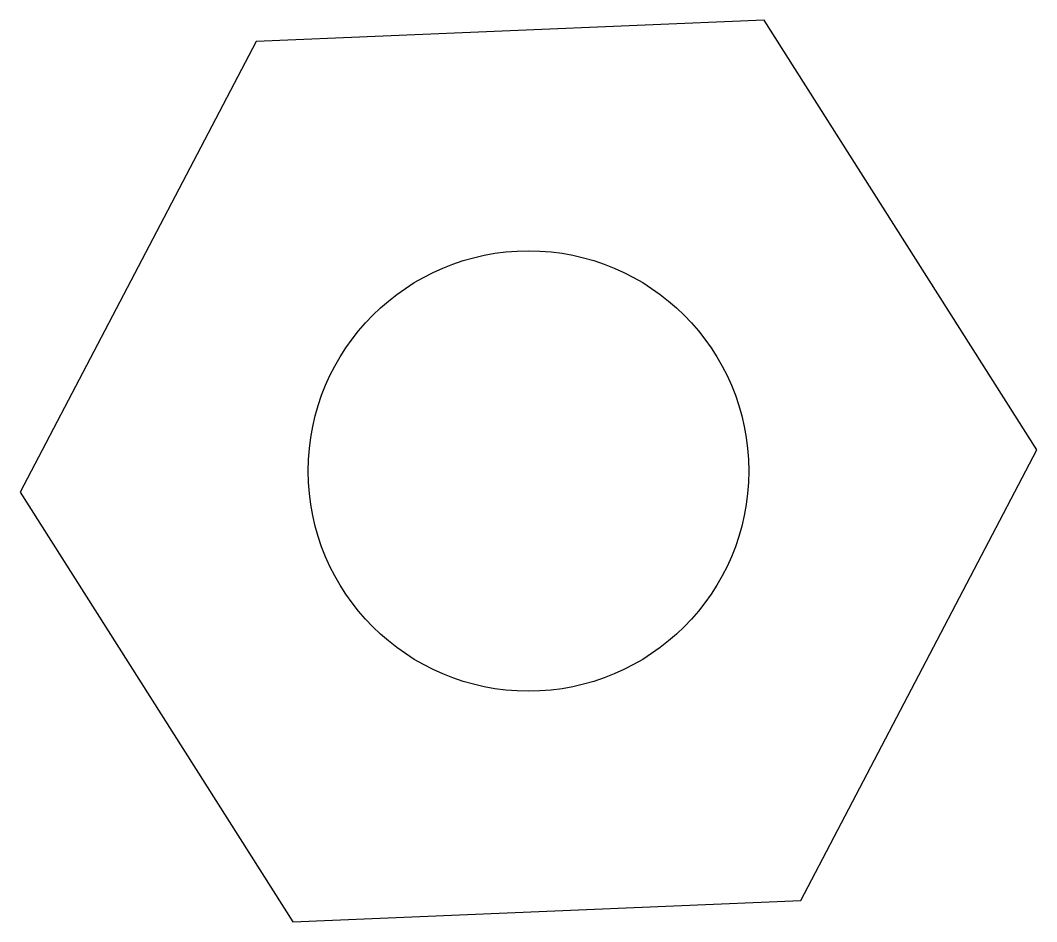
# Model space of a CAD drawing. Extents: x -16.5 to 6.5, y -10.2 to 10.2.
import ezdxf

# ---------------------------------------------------------------- set-up
doc = ezdxf.new("R2010")
doc.units = 0
doc.layers.add('INTERIOR_LOOPS', color=7, linetype='CONTINUOUS')
doc.layers.add('OUTER_LOOP', color=7, linetype='CONTINUOUS')

msp = doc.modelspace()

# ---------------------------------------------------------------- linework, layer by layer
at = {"layer": 'INTERIOR_LOOPS', "color": 3, "linetype": 'CONTINUOUS'}
msp.add_circle((-5, 0), 5, dxfattribs=at)
at = {"layer": 'OUTER_LOOP', "color": 3, "linetype": 'CONTINUOUS'}
for p, q in [((0.353, 10.231), (-11.184, 9.752)), ((6.537, 0.479), (0.353, 10.231)), ((-11.184, 9.752), (-16.537, -0.479)), ((1.184, -9.752), (6.537, 0.479)), ((-16.537, -0.479), (-10.353, -10.231)), ((-10.353, -10.231), (1.184, -9.752))]:
    msp.add_line(p, q, dxfattribs=at)

doc.saveas('drawing.dxf')
